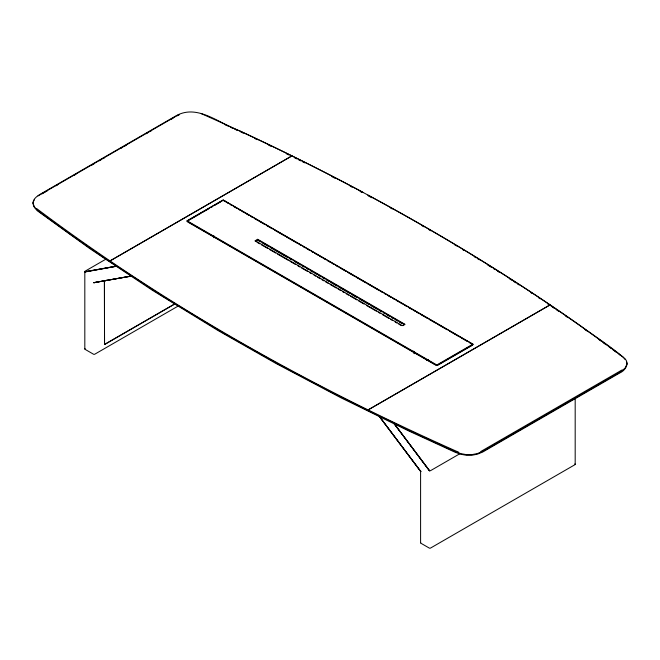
<?xml version="1.0" encoding="UTF-8"?>
<svg xmlns="http://www.w3.org/2000/svg" width="660" height="660" viewBox="0 0 660 660"><rect width="100%" height="100%" fill="white"/><g stroke="black" fill="none" stroke-linecap="round" stroke-linejoin="round"><path stroke-width="0.99" d="M33.008 202.414L33.594 206.283L37.216 210.697L89.611 248.474L152.427 290.309L218.031 330.536L275.723 363.322L340.923 397.765L408.507 430.848L454.872 452.141L460.672 454.237L466.348 455.276L471.908 455.26L477.337 454.195L482.641 452.067L619.616 373.048C624.995 370.846 629.879 363.841 625.004 358.718C610.855 346.492 594.866 336.402 579.81 325.298C541.604 298.444 502.425 272.992 462.445 248.861C378.403 198.289 291.002 153.26 201.283 113.652M33.008 203.049C33.115 198.784 37.108 196.136 40.384 194.147L175.618 116.069C197.612 103.191 219.862 124.171 240.001 130.969C281.49 150.265 322.468 170.66 362.81 192.242M626.992 364.147L624.929 368.338L619.616 372.405L482.641 451.423L477.337 453.552L471.908 454.624L466.348 454.633L460.672 453.593L454.872 451.498L408.507 430.204L340.923 397.13L281.061 365.599L223.196 332.921L162.344 295.96L103.859 257.631L70.843 234.638L38.627 211.183L34.996 207.834L33 203.478M33.223 201.993L34.254 199.889M38.041 195.904L179.223 114.394M621.959 370.004L480.777 451.514M42.116 193.784L47.322 190.781M55.993 185.782L57.725 184.775M74.192 175.271L75.925 174.265M91.534 165.256L94.132 163.754M99.33 160.751L101.071 159.753M102.803 158.755L104.536 157.748M121.003 148.244L122.735 147.238M124.476 146.239L126.208 145.241M146.149 133.724L147.881 132.726M149.614 131.728L151.346 130.721M171.286 119.212L173.019 118.214M106.483 258.827L85.107 271.169A0.982 0.569 0 0 0 84.851 271.714L116.028 266.195M187.085 220.795L223.162 199.963L472.915 344.157L472.915 344.635L436.837 365.467L187.085 221.273L187.085 220.795L436.837 364.988L472.915 344.157M221.496 201.085L188.199 220.316A2.351 1.361 0 0 0 188.199 222.238L435.171 364.823A2.351 1.361 0 0 0 438.504 364.823L471.801 345.601A2.351 1.361 0 0 0 471.801 343.678L224.829 201.085M187.085 221.273L201.168 213.147M202.925 212.132L209.088 208.576M210.845 207.562L212.602 206.547M214.368 205.524L220.523 201.968M174.999 303.88L104.536 344.561L104.42 281.209L106.318 280.244M404.786 324.695L257.714 239.778L255.214 241.222L255.214 240.743L257.714 239.299L404.786 324.209L403.12 325.652M104.42 344.495L174.883 303.814M178.546 305.836L94.817 354.173A0.982 0.569 0 0 1 93.431 354.173L85.107 349.363A0.982 0.569 0 0 1 85.107 348.562M404.786 324.209L402.286 325.652L255.214 240.743M426.673 360.434L428.456 359.411M549.953 304.994L368.123 409.901L549.879 304.961M459.987 453.659L430.592 470.63A0.982 0.569 0 0 1 429.643 470.778L429.52 470.753M177.358 115.764L179.116 114.939M85.107 271.969L116.077 266.318M116.044 266.277L84.95 271.846M130.754 276.169L93.753 282.695L130.82 276.169M93.637 282.661L130.713 276.152M458.716 452.257C310.06 386.29 166.93 306.405 36.754 208.642M225.126 124.748L227.617 125.887M230.926 127.405L233.401 128.551M235.059 129.31L237.526 130.457M240.826 131.992L243.292 133.138M254.768 138.534L257.218 139.689M268.612 145.126L271.046 146.297M286.382 153.747L288.791 154.935M294.409 157.699L296.81 158.887M298.411 159.687L300.803 160.875M302.404 161.667L304.788 162.863M331.939 176.657L335.593 178.555M350.155 186.169L351.97 187.118M360.104 191.441L361.903 192.398M367.892 195.112C456.646 243.086 542.718 296.439 623.246 357.266M368.197 195.773L371.786 197.711M390.489 207.941L392.263 208.923M422.087 225.745L423.827 226.743M228.517 203.536L223.162 199.963M230.299 204.567L232.081 205.598M233.871 206.63L236.544 208.172M238.326 209.203L240.108 210.235M241.898 211.258L244.571 212.809M246.353 213.84L249.026 215.383M250.816 216.414L252.599 217.445M254.38 218.468L257.062 220.019M258.844 221.042L265.089 224.648M266.871 225.679L272.217 228.773M274.898 230.315L284.707 235.983M286.489 237.006L297.198 243.193M298.98 244.216L300.762 245.248M303.443 246.79L305.225 247.822M307.007 248.853L309.68 250.396M311.471 251.427L313.252 252.458M315.034 253.489L317.707 255.032M319.498 256.063L321.28 257.095M323.062 258.126L325.735 259.669M327.525 260.7L330.198 262.243M331.98 263.274L333.762 264.305M335.552 265.337L338.225 266.879M340.007 267.911L346.252 271.516M348.034 272.539L354.28 276.144M356.062 277.175L365.879 282.843M367.661 283.874L378.361 290.053M380.152 291.085L381.934 292.108M384.607 293.659L386.389 294.69M388.179 295.713L390.852 297.264M392.634 298.287L394.416 299.318M396.206 300.349L398.879 301.892M400.661 302.923L402.443 303.955M404.233 304.986L406.906 306.529M408.688 307.56L411.37 309.103M413.152 310.134L414.934 311.165M416.716 312.197L419.397 313.739M421.179 314.771L427.424 318.376M429.206 319.407L435.452 323.012M437.233 324.035L447.043 329.703M449.724 331.246L459.533 336.913M461.315 337.945L467.56 341.55M469.342 342.581L472.915 344.635M260.387 241.808L257.714 240.257L257.714 239.299M262.168 242.83L268.405 246.436M270.188 247.467L288.016 257.755M289.798 258.786L291.58 259.817M294.261 261.36L300.498 264.965M302.28 265.988L304.062 267.019M306.735 268.562L308.517 269.593M310.299 270.625L312.972 272.167M314.762 273.199L316.544 274.222M318.326 275.253L320.999 276.796M322.781 277.827L324.563 278.858M326.345 279.889L329.018 281.432M330.8 282.455L337.046 286.06M338.827 287.092L349.519 293.263M351.301 294.294L356.656 297.379M359.329 298.93L369.13 304.59M370.912 305.613L377.157 309.218M378.939 310.25L381.612 311.792M383.394 312.823L385.176 313.855M386.958 314.878L389.631 316.421M391.413 317.452L393.195 318.483M394.977 319.514L397.658 321.057M399.44 322.088L402.113 323.631M256.996 242.253L259.669 243.796M261.451 244.827L267.696 248.424M269.478 249.455L275.715 253.06M277.497 254.084L288.197 260.263M289.979 261.294L295.325 264.379M297.998 265.922L299.78 266.953M301.562 267.985L307.808 271.582M309.589 272.613L311.371 273.644M314.045 275.187L315.826 276.218M317.608 277.241L320.281 278.792M322.063 279.815L323.846 280.846M325.627 281.878L328.309 283.421M330.091 284.452L336.328 288.049M338.11 289.08L340.783 290.623M342.565 291.654L344.347 292.685M346.129 293.716L348.81 295.259M350.592 296.282L356.829 299.887M358.611 300.919L363.957 304.004M366.63 305.547L376.439 311.207M378.221 312.238L380.003 313.269M382.676 314.812L388.921 318.417M390.703 319.44L392.486 320.471M395.159 322.014L396.94 323.045M398.722 324.076L401.395 325.619M104.42 281.209L104.536 344.561M429.025 229.746L430.757 230.752M454.798 244.91L456.497 245.933M462.445 249.505L464.145 250.528M474.276 256.699L475.959 257.73M477.634 258.761L479.317 259.792M487.682 264.974L491.848 267.58M493.507 268.62L495.165 269.668M497.656 271.235L499.315 272.283M509.215 278.578L511.681 280.162M513.323 281.218L515.782 282.802M517.415 283.858L519.049 284.914M530.442 292.355L532.059 293.428M538.519 297.709L540.136 298.782M547.363 303.616L550.556 305.778M552.156 306.859L554.548 308.484M556.141 309.565L558.525 311.19M565.661 316.082L567.237 317.179M584.496 329.241L586.831 330.899M598.447 339.207L600.757 340.882M603.067 342.548L606.136 344.784M609.196 347.02L610.723 348.142M613.016 349.825L616.06 352.069M619.096 354.321L620.614 355.451M623.997 358.256L625.004 359.362M379.351 416.46L420.882 471.619M393.995 423.423L429.643 470.778M379.921 417.145L420.626 471.372A0.982 0.569 0 0 1 420.725 470.935M379.31 416.386L420.799 471.57M626.406 361.556L627 363.718M575.182 398.12L575.182 464.318M436.837 364.988L436.837 365.467M420.593 471.223L420.593 542.825M414.356 351.714L414.356 353.686M413.663 351.128L413.663 353.1M213.865 235.777L213.865 237.748M84.818 271.565L84.818 348.967M420.725 542.536A0.982 0.569 0 0 0 420.882 543.221L429.206 548.031A0.982 0.569 0 0 0 430.592 548.031L574.893 464.722A0.982 0.569 0 0 0 574.893 463.914M94.817 282.571A0.982 0.569 0 0 1 93.877 282.719M221.727 200.97A2.351 1.361 0 0 1 222.857 200.698M223.468 200.698A2.351 1.361 0 0 1 224.598 200.97M291.811 155.958L110.047 260.906L291.811 155.958M429.412 470.72L393.962 423.406L429.412 470.72"/></g></svg>
